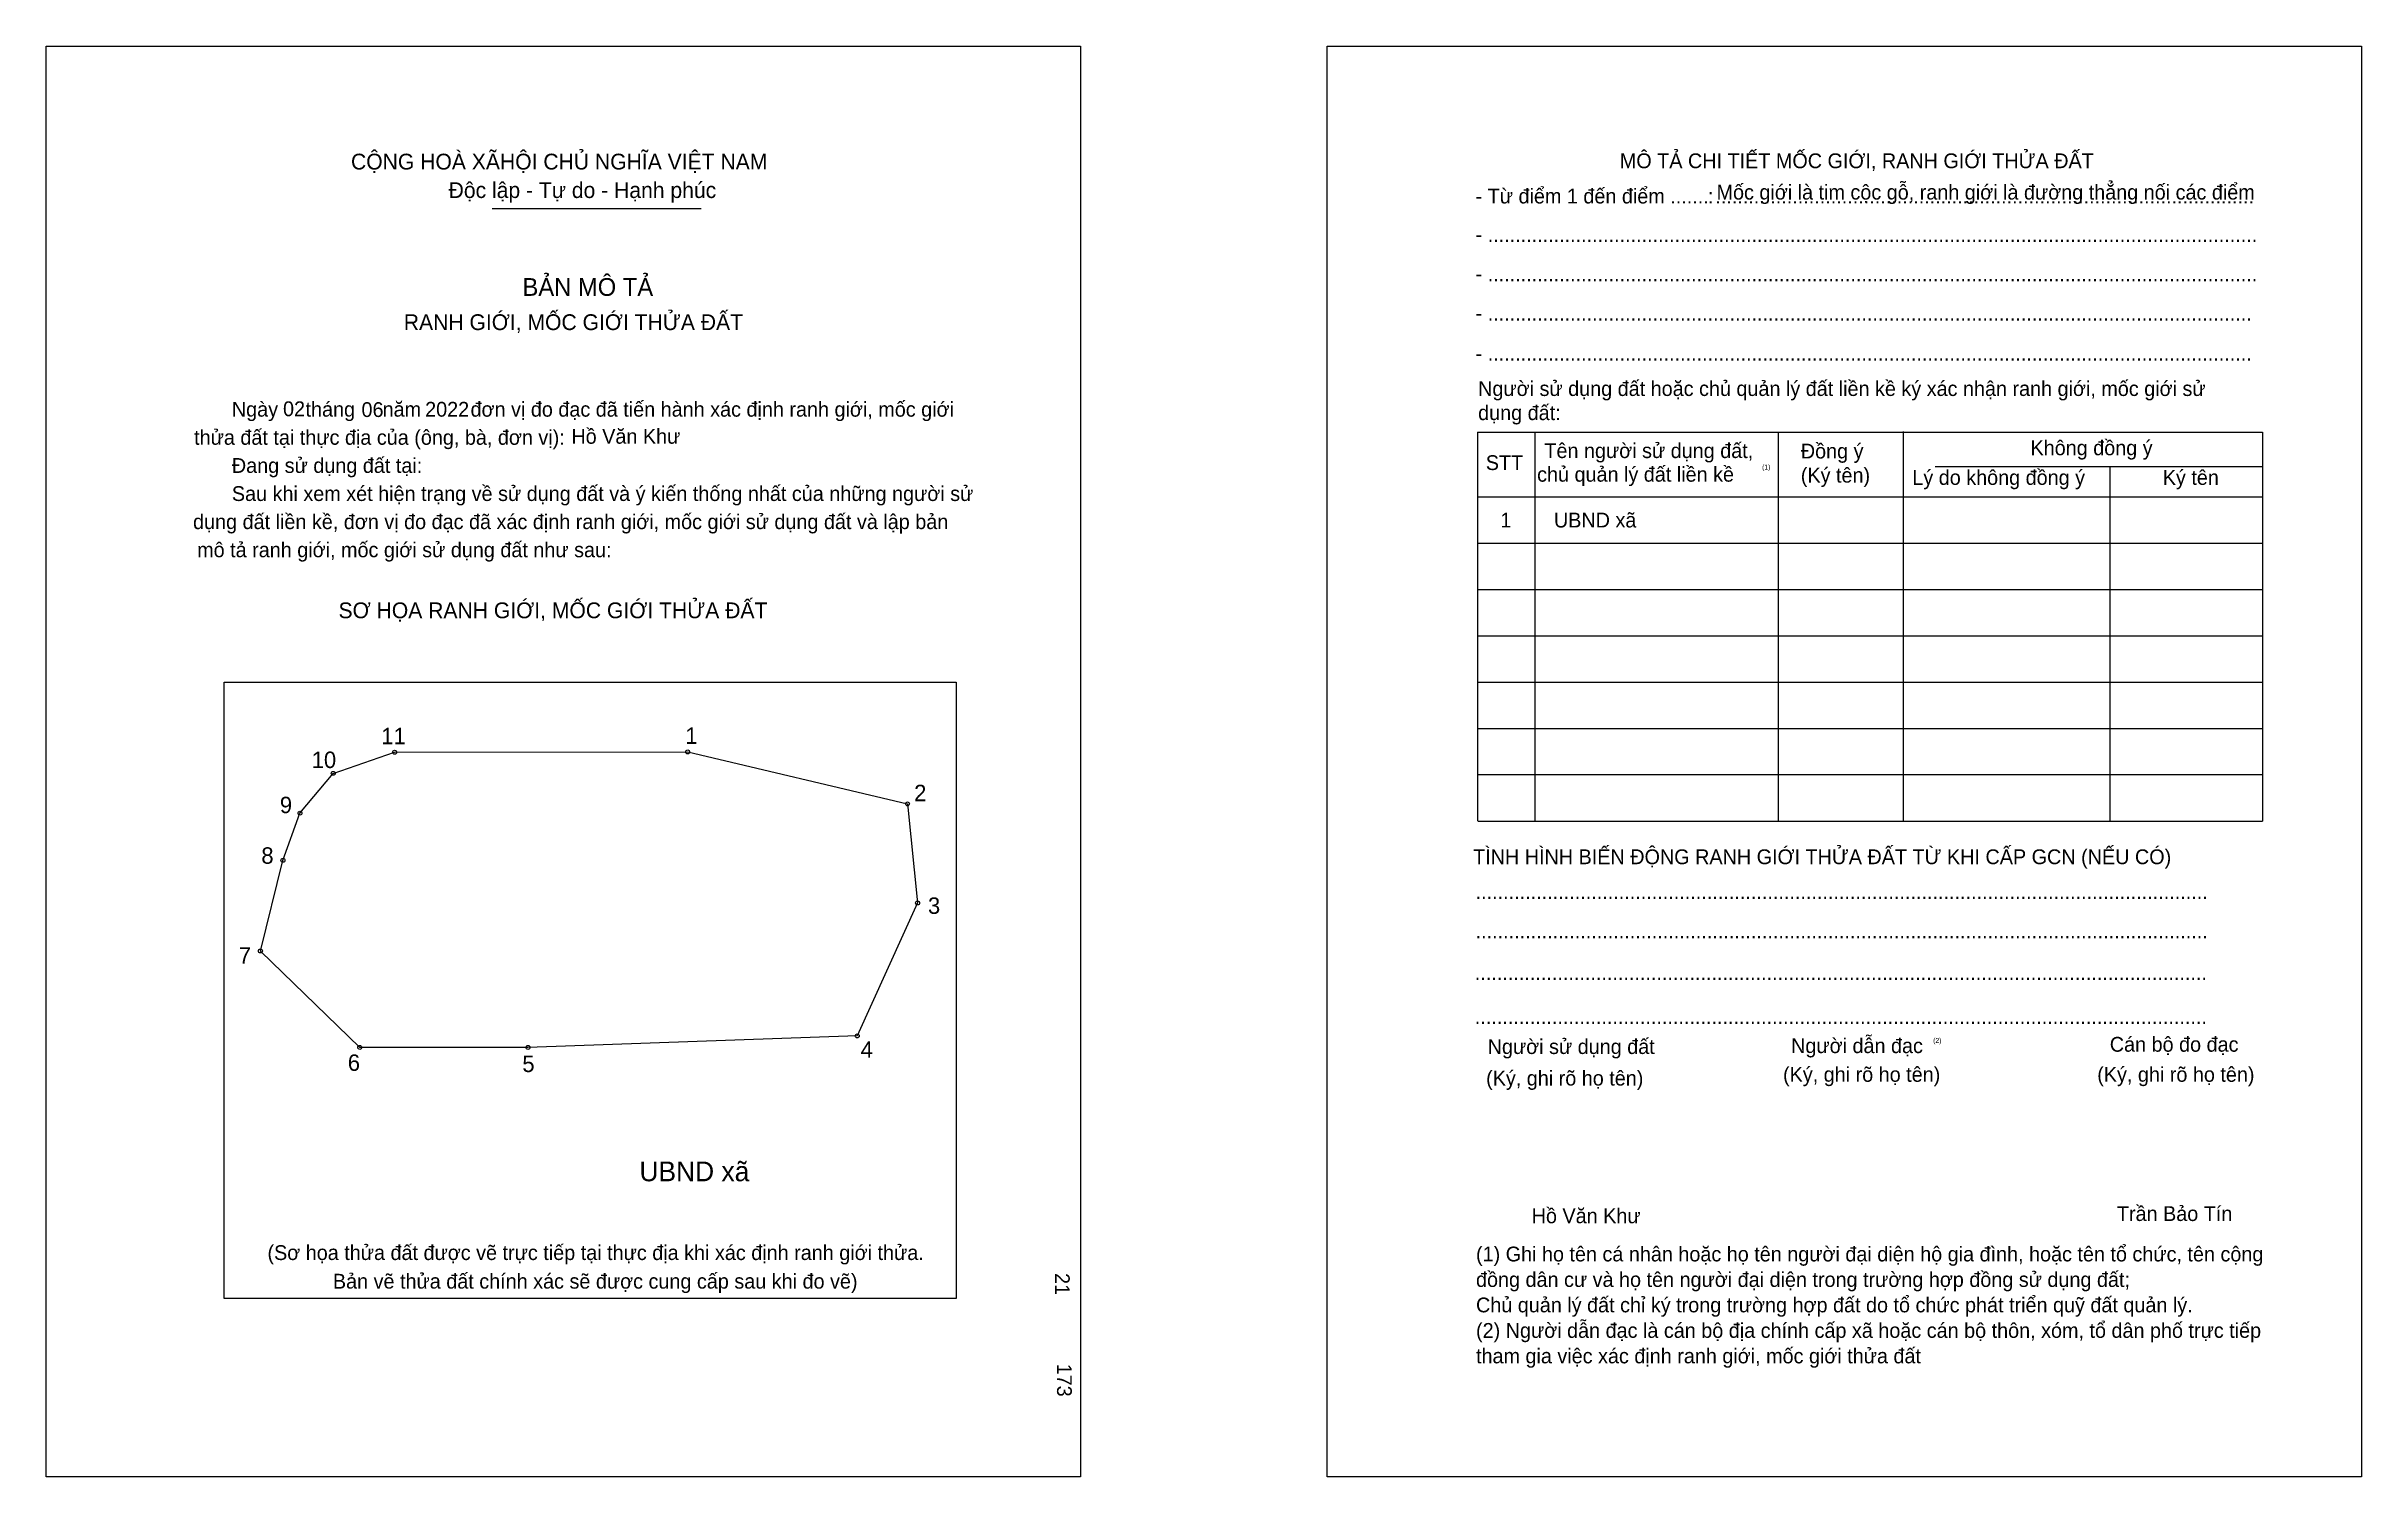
# Model space of a CAD drawing. Extents: x 547749 to 548033, y 1824963 to 1825138.
import ezdxf

# ---------------------------------------------------------------- set-up
doc = ezdxf.new("R2010")
doc.units = 0
for name, color, linetype in [('bmtKhungInTrang1', 7, 'Continuous'), ('bmtKhungInTrang2', 7, 'Continuous'), ('bmtNoiDung', 7, 'Continuous'), ('bmtTemplate', 7, 'Continuous'), ('CanhThua', 7, 'Continuous'), ('MocDinhThua', 7, 'Continuous'), ('SoHieuDinhThua', 7, 'Continuous'), ('TenChuLanCan', 7, 'Continuous')]:
    doc.layers.add(name, color=color, linetype=linetype)

msp = doc.modelspace()

# ---------------------------------------------------------------- linework, layer by layer
at = {"layer": 'bmtKhungInTrang1'}
msp.add_lwpolyline([(547749.06, 1825138.34), (547876, 1825138.34), (547876, 1824962.76), (547749.06, 1824962.76)], close=True, dxfattribs=at)
at = {"layer": 'bmtKhungInTrang2'}
msp.add_lwpolyline([(547906.27, 1825138.34), (548033.21, 1825138.34), (548033.21, 1824962.76), (547906.27, 1824962.76)], close=True, dxfattribs=at)
at = {"layer": 'bmtTemplate'}
for p, q in [((547803.76, 1825118.44), (547829.43, 1825118.44)), ((547931.74, 1825090.99), (547931.74, 1825043.25)), ((547961.6, 1825090.99), (547961.6, 1825043.25)), ((547976.96, 1825091.04), (547976.96, 1825043.25)), ((548021.06, 1825090.99), (548021.06, 1825043.25)), ((547980.86, 1825086.78), (548021.06, 1825086.78)), ((547924.78, 1825083.03), (548021.06, 1825083.03)), ((547924.78, 1825077.35), (548021.06, 1825077.35)), ((547924.78, 1825071.67), (548021.06, 1825071.67)), ((547924.78, 1825065.98), (548021.06, 1825065.98)), ((547924.78, 1825060.3), (548021.06, 1825060.3)), ((547924.78, 1825054.62), (548021.06, 1825054.62)), ((547924.78, 1825048.94), (548021.06, 1825048.94)), ((547924.78, 1825043.25), (548021.06, 1825043.25))]:
    msp.add_line(p, q, dxfattribs=at)
for points in [[(547924.71, 1825090.99), (548021.06, 1825090.99)], [(547924.71, 1825090.99), (547924.71, 1825043.25)], [(548002.32, 1825086.72), (548002.32, 1825043.25)]]:
    msp.add_lwpolyline(points, dxfattribs=at)
msp.add_lwpolyline([(547770.9, 1824984.63), (547770.9, 1825060.3), (547860.72, 1825060.3), (547860.72, 1824984.63)], close=True, dxfattribs=at)
at = {"layer": 'CanhThua'}
for p, q in [((547784.27, 1825049.1), (547791.81, 1825051.69)), ((547791.81, 1825051.69), (547827.77, 1825051.73)), ((547827.77, 1825051.73), (547854.75, 1825045.35)), ((547780.19, 1825044.21), (547784.27, 1825049.1)), ((547854.75, 1825045.35), (547855.99, 1825033.19)), ((547778.1, 1825038.42), (547780.19, 1825044.21)), ((547775.33, 1825027.29), (547778.1, 1825038.42)), ((547855.99, 1825033.19), (547848.58, 1825016.87)), ((547787.53, 1825015.46), (547775.33, 1825027.29)), ((547848.58, 1825016.87), (547808.17, 1825015.46)), ((547808.17, 1825015.46), (547787.53, 1825015.46))]:
    msp.add_line(p, q, dxfattribs=at)
at = {"layer": 'MocDinhThua'}
for centre in [(547791.81, 1825051.69), (547827.77, 1825051.73), (547784.27, 1825049.1), (547854.75, 1825045.35), (547780.19, 1825044.21), (547778.1, 1825038.42), (547855.99, 1825033.19), (547775.33, 1825027.29), (547848.58, 1825016.87), (547787.53, 1825015.46), (547808.17, 1825015.46)]:
    msp.add_circle(centre, 0.242, dxfattribs=at)

# ---------------------------------------------------------------- texts
at = {"layer": 'bmtNoiDung'}
for s, height, p in [('02', 1.816, (547778.11, 1825092.94)), ('06', 1.816, (547787.74, 1825092.84)), ('2022', 1.816, (547795.55, 1825092.88)), ('Hồ Văn Khư', 1.816, (547813.5, 1825089.56)), ('1', 1.82, (547927.51, 1825079.28)), ('UBND xã ', 1.816, (547934.08, 1825079.28)), ('Hồ Văn Khư', 1.816, (547931.35, 1824993.88))]:
    msp.add_text(s, height=height, dxfattribs=at).set_placement(p)
for s, p in [('21', (547872.84, 1824987.76)), ('173', (547873.1, 1824976.64))]:
    msp.add_text(s, height=1.816, rotation=270, dxfattribs=at).set_placement(p)
at = {"layer": 'bmtTemplate'}
for s, height, p in [('CỘNG HOÀ XÃHỘI CHỦ NGHĨA VIỆT NAM', 1.9374, (547786.45, 1825123.22)), ('MÔ TẢ CHI TIẾT MỐC GIỚI, RANH GIỚI THỬA ĐẤT', 1.8156, (547942.17, 1825123.38)), ('Độc lập - Tự do - Hạnh phúc', 1.9374, (547798.43, 1825119.72)), ('Mốc giới là tim cộc gỗ, ranh giới là đường thẳng nối các điểm', 1.8156, (547954.04, 1825119.53)), ('- Từ điểm 1 đến điểm .......', 1.8156, (547924.47, 1825119.05)), (':', 1.82, (547952.99, 1825119.05)), ('..................................................................................................', 1.8156, (547953.89, 1825119.05)), ('- ............................................................................................................................................', 1.81563, (547924.47, 1825114.34)), ('BẢN MÔ TẢ', 2.18, (547807.5, 1825107.71)), ('- ............................................................................................................................................', 1.81563, (547924.47, 1825109.51)), ('RANH GIỚI, MỐC GIỚI THỬA ĐẤT', 1.9374, (547792.93, 1825103.51)), ('- ...........................................................................................................................................', 1.81563, (547924.47, 1825104.68)), ('- ...........................................................................................................................................', 1.81563, (547924.47, 1825099.74)), ('Người sử dụng đất hoặc chủ quản lý đất liền kề ký xác nhận ranh giới, mốc giới sử', 1.8156, (547924.78, 1825095.42)), ('Ngày     tháng     năm         đơn vị đo đạc đã tiến hành xác định ranh giới, mốc giới ', 1.8163, (547771.83, 1825092.88)), ('dụng đất:', 1.816, (547924.78, 1825092.46)), ('thửa đất tại thực địa của (ông, bà, đơn vị):', 1.8163, (547767.2, 1825089.43)), ('Không đồng ý', 1.8156, (547992.57, 1825088.15)), ('Đang sử dụng đất tại:', 1.8163, (547771.83, 1825085.98)), ('STT', 1.816, (547925.72, 1825086.33)), ('Tên người sử dụng đất,', 1.8156, (547932.91, 1825087.8)), ('Đồng ý', 1.816, (547964.38, 1825087.75)), ('Sau khi xem xét hiện trạng về sử dụng đất và ý kiến thống nhất của những người sử ', 1.8163, (547771.83, 1825082.53)), ('chủ quản lý đất liền kề', 1.8156, (547932.02, 1825084.9)), ('(1)', 0.605, (547959.63, 1825086.39)), ('(Ký tên)', 1.816, (547964.38, 1825084.79)), ('Lý do không đồng ý', 1.8156, (547978.07, 1825084.51)), ('Ký tên', 1.816, (548008.8, 1825084.51)), ('dụng đất liền kề, đơn vị đo đạc đã xác định ranh giới, mốc giới sử dụng đất và lập bản', 1.8163, (547767.07, 1825079.08)), ('mô tả ranh giới, mốc giới sử dụng đất như sau:', 1.8163, (547767.57, 1825075.63)), ('SƠ HỌA RANH GIỚI, MỐC GIỚI THỬA ĐẤT', 1.9374, (547784.92, 1825068.14)), ('TÌNH HÌNH BIẾN ĐỘNG RANH GIỚI THỬA ĐẤT TỪ KHI CẤP GCN (NẾU CÓ)', 1.8156, (547924.16, 1825037.95)), ('.....................................................................................................................................', 1.81835, (547924.47, 1825033.68)), ('.....................................................................................................................................', 1.81835, (547924.47, 1825028.85)), ('.....................................................................................................................................', 1.81835, (547924.37, 1825023.74)), ('.....................................................................................................................................', 1.81835, (547924.37, 1825018.34)), ('Người sử dụng đất', 1.8156, (547925.95, 1825014.65)), ('Người dẫn đạc', 1.8156, (547963.19, 1825014.76)), ('(2)', 0.605, (547980.62, 1825016.01)), ('Cán bộ đo đạc', 1.8156, (548002.3, 1825014.93)), ('(Ký, ghi rõ họ tên)', 1.8156, (547925.76, 1825010.78)), ('(Ký, ghi rõ họ tên)', 1.8156, (547962.2, 1825011.24)), ('(Ký, ghi rõ họ tên)', 1.8156, (548000.76, 1825011.24)), ('Trần Bảo Tín', 1.8156, (548003.17, 1824994.15)), ('(Sơ họa thửa đất được vẽ trực tiếp tại thực địa khi xác định ranh giới thửa.', 1.8163, (547776.2, 1824989.36)), ('(1) Ghi họ tên cá nhân hoặc họ tên người đại diện hộ gia đình, hoặc tên tổ chức, tên cộng', 1.8156, (547924.52, 1824989.19)), ('Bản vẽ thửa đất chính xác sẽ được cung cấp sau khi đo vẽ)', 1.8163, (547784.23, 1824985.85)), ('đồng dân cư và họ tên người đại diện trong trường hợp đồng sử dụng đất;', 1.8156, (547924.52, 1824986.06)), ('Chủ quản lý đất chỉ ký trong trường hợp đất do tổ chức phát triển quỹ đất quản lý.', 1.8156, (547924.52, 1824982.94)), ('(2) Người dẫn đạc là cán bộ địa chính cấp xã hoặc cán bộ thôn, xóm, tổ dân phố trực tiếp', 1.8156, (547924.52, 1824979.81)), ('tham gia việc xác định ranh giới, mốc giới thửa đất', 1.8156, (547924.52, 1824976.68))]:
    msp.add_text(s, height=height, dxfattribs=at).set_placement(p)
at = {"layer": 'SoHieuDinhThua'}
for s, height, p in [('11', 2.017, (547790.17, 1825052.67)), ('1', 2.02, (547827.48, 1825052.72)), ('10', 2.017, (547781.63, 1825049.75)), ('2', 2.02, (547855.56, 1825045.68)), ('9', 2.02, (547777.72, 1825044.21)), ('8', 2.02, (547775.45, 1825038)), ('3', 2.02, (547857.26, 1825031.85)), ('7', 2.02, (547772.67, 1825025.72)), ('6', 2.02, (547786.06, 1825012.58)), ('5', 2.02, (547807.48, 1825012.43)), ('4', 2.02, (547848.99, 1825014.18))]:
    msp.add_text(s, height=height, dxfattribs=at).set_placement(p)
at = {"layer": 'TenChuLanCan'}
msp.add_text('UBND xã', height=2.42, dxfattribs=at).set_placement((547821.85, 1824999.03))

doc.saveas('drawing.dxf')
